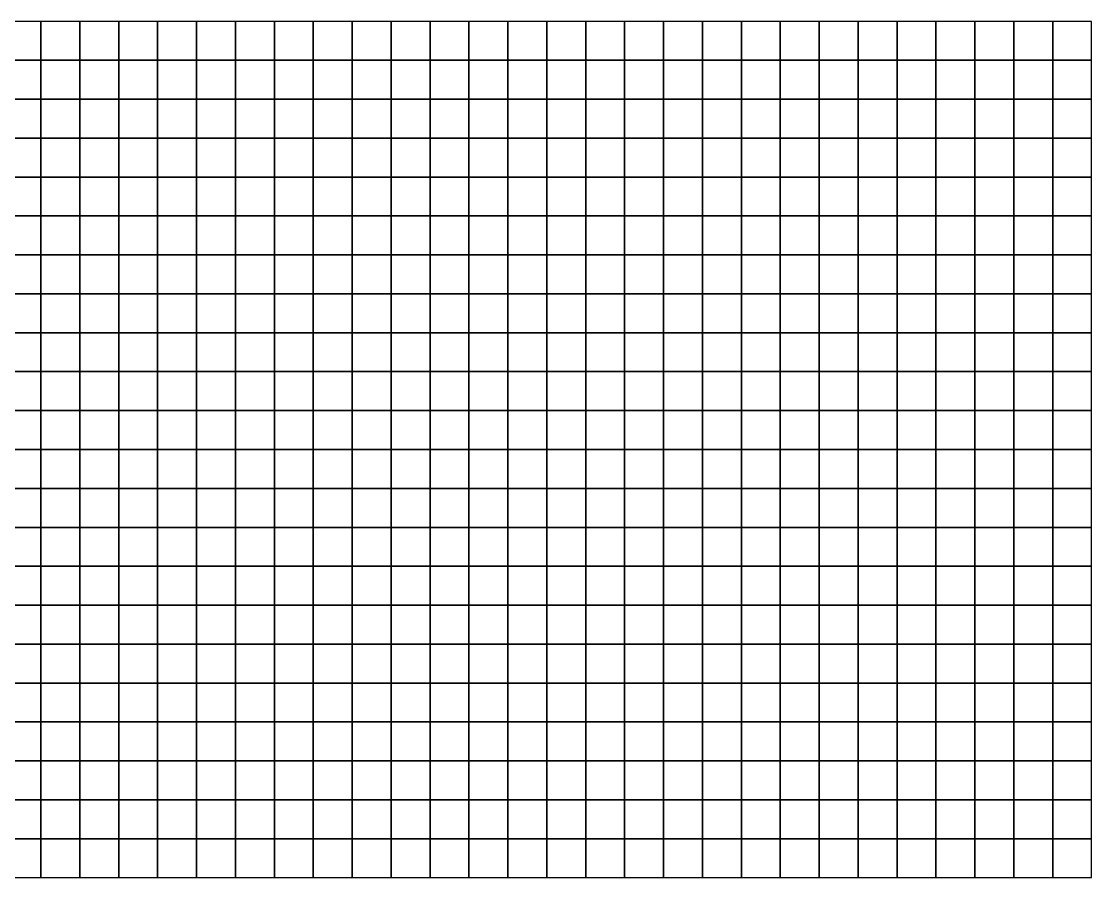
# Model space of a CAD drawing. Header units: metres. Extents: x 0 to 550, y 40 to 260.
# Drawn here: x 275 to 550, y 40 to 260 of the extents above; entities that cross this region are included whole.
import ezdxf

# ---------------------------------------------------------------- set-up
doc = ezdxf.new("R2010")
doc.units = ezdxf.units.M

msp = doc.modelspace()

# ---------------------------------------------------------------- linework, layer by layer
at = {"layer": 'A2'}
for points in [[(270, 250, -178.53), (280, 250, -178.73), (280, 260, -180.4), (270, 260, -180.31)], [(280, 250, -178.73), (290, 250, -178.86), (290, 260, -180.49), (280, 260, -180.4)], [(290, 250, -178.86), (300, 250, -178.92), (300, 260, -180.58), (290, 260, -180.49)], [(300, 250, -178.92), (310, 250, -178.92), (310, 260, -180.67), (300, 260, -180.58)], [(310, 250, -178.92), (320, 250, -178.86), (320, 260, -180.76), (310, 260, -180.67)], [(320, 250, -178.86), (330, 250, -178.72), (330, 260, -180.85), (320, 260, -180.76)], [(330, 250, -178.72), (340, 250, -178.59), (340, 260, -180.94), (330, 260, -180.85)], [(340, 250, -178.59), (350, 250, -178.45), (350, 260, -181.03), (340, 260, -180.94)], [(350, 250, -178.45), (360, 250, -178.32), (360, 260, -181.12), (350, 260, -181.03)], [(360, 250, -178.32), (370, 250, -178.19), (370, 260, -181.21), (360, 260, -181.12)], [(370, 250, -178.19), (380, 250, -178.05), (380, 260, -181.29), (370, 260, -181.21)], [(380, 250, -178.05), (390, 250, -177.92), (390, 260, -181.38), (380, 260, -181.29)], [(390, 250, -177.92), (400, 250, -177.78), (400, 260, -181.47), (390, 260, -181.38)], [(400, 250, -177.78), (410, 250, -177.65), (410, 260, -181.56), (400, 260, -181.47)], [(410, 250, -177.65), (420, 250, -177.52), (420, 260, -181.65), (410, 260, -181.56)], [(420, 250, -177.52), (430, 250, -177.38), (430, 260, -181.74), (420, 260, -181.65)], [(430, 250, -177.38), (440, 250, -177.45), (440, 260, -181.83), (430, 260, -181.74)], [(440, 250, -177.45), (450, 250, -177.56), (450, 260, -181.92), (440, 260, -181.83)], [(450, 250, -177.56), (460, 250, -177.71), (460, 260, -182.01), (450, 260, -181.92)], [(460, 250, -177.71), (470, 250, -177.91), (470, 260, -182.1), (460, 260, -182.01)], [(470, 250, -177.91), (480, 250, -178.15), (480, 260, -182.19), (470, 260, -182.1)], [(480, 250, -178.15), (490, 250, -178.24), (490, 260, -182.28), (480, 260, -182.19)], [(490, 250, -178.24), (500, 250, -178.33), (500, 260, -182.37), (490, 260, -182.28)], [(500, 250, -178.33), (510, 250, -178.42), (510, 260, -182.46), (500, 260, -182.37)], [(510, 250, -178.42), (520, 250, -178.51), (520, 260, -182.55), (510, 260, -182.46)], [(520, 250, -178.51), (530, 250, -178.6), (530, 260, -182.64), (520, 260, -182.55)], [(530, 250, -178.6), (540, 250, -178.67), (540, 260, -182.71), (530, 260, -182.64)], [(540, 250, -178.67), (550, 250, -178.72), (550, 260, -182.76), (540, 260, -182.71)], [(270, 240, -175.23), (280, 240, -175.55), (280, 250, -178.73), (270, 250, -178.53)], [(280, 240, -175.55), (290, 240, -175.75), (290, 250, -178.86), (280, 250, -178.73)], [(290, 240, -175.75), (300, 240, -175.81), (300, 250, -178.92), (290, 250, -178.86)], [(300, 240, -175.81), (310, 240, -175.74), (310, 250, -178.92), (300, 250, -178.92)], [(310, 240, -175.74), (320, 240, -175.54), (320, 250, -178.86), (310, 250, -178.92)], [(320, 240, -175.54), (330, 240, -175.18), (330, 250, -178.72), (320, 250, -178.86)], [(330, 240, -175.18), (340, 240, -174.82), (340, 250, -178.59), (330, 250, -178.72)], [(340, 240, -174.82), (350, 240, -174.47), (350, 250, -178.45), (340, 250, -178.59)], [(350, 240, -174.47), (360, 240, -174.11), (360, 250, -178.32), (350, 250, -178.45)], [(360, 240, -174.11), (370, 240, -173.75), (370, 250, -178.19), (360, 250, -178.32)], [(370, 240, -173.75), (380, 240, -173.39), (380, 250, -178.05), (370, 250, -178.19)], [(380, 240, -173.39), (390, 240, -173.04), (390, 250, -177.92), (380, 250, -178.05)], [(390, 240, -173.04), (400, 240, -172.68), (400, 250, -177.78), (390, 250, -177.92)], [(400, 240, -172.68), (410, 240, -172.32), (410, 250, -177.65), (400, 250, -177.78)], [(410, 240, -172.32), (420, 240, -171.97), (420, 250, -177.52), (410, 250, -177.65)], [(420, 240, -171.97), (430, 240, -171.61), (430, 250, -177.38), (420, 250, -177.52)], [(430, 240, -171.61), (440, 240, -171.66), (440, 250, -177.45), (430, 250, -177.38)], [(440, 240, -171.66), (450, 240, -171.8), (450, 250, -177.56), (440, 250, -177.45)], [(450, 240, -171.8), (460, 240, -172.03), (460, 250, -177.71), (450, 250, -177.56)], [(460, 240, -172.03), (470, 240, -172.35), (470, 250, -177.91), (460, 250, -177.71)], [(470, 240, -172.35), (480, 240, -172.76), (480, 250, -178.15), (470, 250, -177.91)], [(480, 240, -172.76), (490, 240, -172.85), (490, 250, -178.24), (480, 250, -178.15)], [(490, 240, -172.85), (500, 240, -172.94), (500, 250, -178.33), (490, 250, -178.24)], [(500, 240, -172.94), (510, 240, -173.03), (510, 250, -178.42), (500, 250, -178.33)], [(510, 240, -173.03), (520, 240, -173.12), (520, 250, -178.51), (510, 250, -178.42)], [(520, 240, -173.12), (530, 240, -173.21), (530, 250, -178.6), (520, 250, -178.51)], [(530, 240, -173.21), (540, 240, -173.28), (540, 250, -178.67), (530, 250, -178.6)], [(540, 240, -173.28), (550, 240, -173.34), (550, 250, -178.72), (540, 250, -178.67)], [(270, 230, -170.28), (280, 230, -170.8), (280, 240, -175.55), (270, 240, -175.23)], [(280, 230, -170.8), (290, 230, -171.11), (290, 240, -175.75), (280, 240, -175.55)], [(290, 230, -171.11), (300, 230, -171.22), (300, 240, -175.81), (290, 240, -175.75)], [(300, 230, -171.22), (310, 230, -171.13), (310, 240, -175.74), (300, 240, -175.81)], [(310, 230, -171.13), (320, 230, -170.84), (320, 240, -175.54), (310, 240, -175.74)], [(320, 230, -170.84), (330, 230, -170.25), (330, 240, -175.18), (320, 240, -175.54)], [(330, 230, -170.25), (340, 230, -169.67), (340, 240, -174.82), (330, 240, -175.18)], [(340, 230, -169.67), (350, 230, -169.09), (350, 240, -174.47), (340, 240, -174.82)], [(350, 230, -169.09), (360, 230, -168.51), (360, 240, -174.11), (350, 240, -174.47)], [(360, 230, -168.51), (370, 230, -167.93), (370, 240, -173.75), (360, 240, -174.11)], [(370, 230, -167.93), (380, 230, -167.35), (380, 240, -173.39), (370, 240, -173.75)], [(380, 230, -167.35), (390, 230, -166.77), (390, 240, -173.04), (380, 240, -173.39)], [(390, 230, -166.77), (400, 230, -166.19), (400, 240, -172.68), (390, 240, -173.04)], [(400, 230, -166.19), (410, 230, -165.61), (410, 240, -172.32), (400, 240, -172.68)], [(410, 230, -165.61), (420, 230, -165.03), (420, 240, -171.97), (410, 240, -172.32)], [(420, 230, -165.03), (430, 230, -164.45), (430, 240, -171.61), (420, 240, -171.97)], [(430, 230, -164.45), (440, 230, -164.5), (440, 240, -171.66), (430, 240, -171.61)], [(440, 230, -164.5), (450, 230, -164.68), (450, 240, -171.8), (440, 240, -171.66)], [(450, 230, -164.68), (460, 230, -165), (460, 240, -172.03), (450, 240, -171.8)], [(460, 230, -165), (470, 230, -165.45), (470, 240, -172.35), (460, 240, -172.03)], [(470, 230, -165.45), (480, 230, -166.03), (480, 240, -172.76), (470, 240, -172.35)], [(480, 230, -166.03), (490, 230, -166.12), (490, 240, -172.85), (480, 240, -172.76)], [(490, 230, -166.12), (500, 230, -166.21), (500, 240, -172.94), (490, 240, -172.85)], [(500, 230, -166.21), (510, 230, -166.3), (510, 240, -173.03), (500, 240, -172.94)], [(510, 230, -166.3), (520, 230, -166.39), (520, 240, -173.12), (510, 240, -173.03)], [(520, 230, -166.39), (530, 230, -166.48), (530, 240, -173.21), (520, 240, -173.12)], [(530, 230, -166.48), (540, 230, -166.55), (540, 240, -173.28), (530, 240, -173.21)], [(540, 230, -166.55), (550, 230, -166.61), (550, 240, -173.34), (540, 240, -173.28)], [(270, 220, -165.07), (280, 220, -165.81), (280, 230, -170.8), (270, 230, -170.28)], [(280, 220, -165.81), (290, 220, -166.29), (290, 230, -171.11), (280, 230, -170.8)], [(290, 220, -166.29), (300, 220, -166.5), (300, 230, -171.22), (290, 230, -171.11)], [(300, 220, -166.5), (310, 220, -166.45), (310, 230, -171.13), (300, 230, -171.22)], [(310, 220, -166.45), (320, 220, -166.1), (320, 230, -170.84), (310, 230, -171.13)], [(320, 220, -166.1), (330, 220, -165.31), (330, 230, -170.25), (320, 230, -170.84)], [(330, 220, -165.31), (340, 220, -164.53), (340, 230, -169.67), (330, 230, -170.25)], [(340, 220, -164.53), (350, 220, -163.74), (350, 230, -169.09), (340, 230, -169.67)], [(350, 220, -163.74), (360, 220, -162.96), (360, 230, -168.51), (350, 230, -169.09)], [(360, 220, -162.96), (370, 220, -162.18), (370, 230, -167.93), (360, 230, -168.51)], [(370, 220, -162.18), (380, 220, -161.39), (380, 230, -167.35), (370, 230, -167.93)], [(380, 220, -161.39), (390, 220, -160.61), (390, 230, -166.77), (380, 230, -167.35)], [(390, 220, -160.61), (400, 220, -159.82), (400, 230, -166.19), (390, 230, -166.77)], [(400, 220, -159.82), (410, 220, -159.04), (410, 230, -165.61), (400, 230, -166.19)], [(410, 220, -159.04), (420, 220, -158.25), (420, 230, -165.03), (410, 230, -165.61)], [(420, 220, -158.25), (430, 220, -157.47), (430, 230, -164.45), (420, 230, -165.03)], [(430, 220, -157.47), (440, 220, -157.49), (440, 230, -164.5), (430, 230, -164.45)], [(440, 220, -157.49), (450, 220, -157.68), (450, 230, -164.68), (440, 230, -164.5)], [(450, 220, -157.68), (460, 220, -158.04), (460, 230, -165), (450, 230, -164.68)], [(460, 220, -158.04), (470, 220, -158.58), (470, 230, -165.45), (460, 230, -165)], [(470, 220, -158.58), (480, 220, -159.3), (480, 230, -166.03), (470, 230, -165.45)], [(480, 220, -159.3), (490, 220, -159.39), (490, 230, -166.12), (480, 230, -166.03)], [(490, 220, -159.39), (500, 220, -159.48), (500, 230, -166.21), (490, 230, -166.12)], [(500, 220, -159.48), (510, 220, -159.57), (510, 230, -166.3), (500, 230, -166.21)], [(510, 220, -159.57), (520, 220, -159.66), (520, 230, -166.39), (510, 230, -166.3)], [(520, 220, -159.66), (530, 220, -159.75), (530, 230, -166.48), (520, 230, -166.39)], [(530, 220, -159.75), (540, 220, -159.82), (540, 230, -166.55), (530, 230, -166.48)], [(540, 220, -159.82), (550, 220, -159.87), (550, 230, -166.61), (540, 230, -166.55)], [(270, 210, -159.56), (280, 210, -160.59), (280, 220, -165.81), (270, 220, -165.07)], [(280, 210, -160.59), (290, 210, -161.29), (290, 220, -166.29), (280, 220, -165.81)], [(290, 210, -161.29), (300, 210, -161.67), (300, 220, -166.5), (290, 220, -166.29)], [(300, 210, -161.67), (310, 210, -161.72), (310, 220, -166.45), (300, 220, -166.5)], [(310, 210, -161.72), (320, 210, -161.34), (320, 220, -166.1), (310, 220, -166.45)], [(320, 210, -161.34), (330, 210, -160.35), (330, 220, -165.31), (320, 220, -166.1)], [(330, 210, -160.35), (340, 210, -159.34), (340, 220, -164.53), (330, 220, -165.31)], [(340, 210, -159.34), (350, 210, -158.32), (350, 220, -163.74), (340, 220, -164.53)], [(350, 210, -158.32), (360, 210, -157.29), (360, 220, -162.96), (350, 220, -163.74)], [(360, 210, -157.29), (370, 210, -156.24), (370, 220, -162.18), (360, 220, -162.96)], [(370, 210, -156.24), (380, 210, -155.18), (380, 220, -161.39), (370, 220, -162.18)], [(380, 210, -155.18), (390, 210, -154.11), (390, 220, -160.61), (380, 220, -161.39)], [(390, 210, -154.11), (400, 210, -153.05), (400, 220, -159.82), (390, 220, -160.61)], [(400, 210, -153.05), (410, 210, -151.99), (410, 220, -159.04), (400, 220, -159.82)], [(410, 210, -151.99), (420, 210, -150.93), (420, 220, -158.25), (410, 220, -159.04)], [(420, 210, -150.93), (430, 210, -149.87), (430, 220, -157.47), (420, 220, -158.25)], [(430, 210, -149.87), (440, 210, -149.95), (440, 220, -157.49), (430, 220, -157.47)], [(440, 210, -149.95), (450, 210, -150.26), (450, 220, -157.68), (440, 220, -157.49)], [(450, 210, -150.26), (460, 210, -150.8), (460, 220, -158.04), (450, 220, -157.68)], [(460, 210, -150.8), (470, 210, -151.57), (470, 220, -158.58), (460, 220, -158.04)], [(470, 210, -151.57), (480, 210, -152.57), (480, 220, -159.3), (470, 220, -158.58)], [(480, 210, -152.57), (490, 210, -152.66), (490, 220, -159.39), (480, 220, -159.3)], [(490, 210, -152.66), (500, 210, -152.75), (500, 220, -159.48), (490, 220, -159.39)], [(500, 210, -152.75), (510, 210, -152.84), (510, 220, -159.57), (500, 220, -159.48)], [(510, 210, -152.84), (520, 210, -152.93), (520, 220, -159.66), (510, 220, -159.57)], [(520, 210, -152.93), (530, 210, -153.02), (530, 220, -159.75), (520, 220, -159.66)], [(530, 210, -153.02), (540, 210, -153.09), (540, 220, -159.82), (530, 220, -159.75)], [(540, 210, -153.09), (550, 210, -153.14), (550, 220, -159.87), (540, 220, -159.82)], [(270, 200, -151.49), (280, 200, -152.19), (280, 210, -160.59), (270, 210, -159.56)], [(280, 200, -152.19), (290, 200, -153.09), (290, 210, -161.29), (280, 210, -160.59)], [(290, 200, -153.09), (300, 200, -153.69), (300, 210, -161.67), (290, 210, -161.29)], [(300, 200, -153.69), (310, 200, -153.93), (310, 210, -161.72), (300, 210, -161.67)], [(310, 200, -153.93), (320, 200, -153.64), (320, 210, -161.34), (310, 210, -161.72)], [(320, 200, -153.64), (330, 200, -153.19), (330, 210, -160.35), (320, 210, -161.34)], [(330, 200, -153.19), (340, 200, -152.22), (340, 210, -159.34), (330, 210, -160.35)], [(340, 200, -152.22), (350, 200, -151.24), (350, 210, -158.32), (340, 210, -159.34)], [(350, 200, -151.24), (360, 200, -150.24), (360, 210, -157.29), (350, 210, -158.32)], [(360, 200, -150.24), (370, 200, -149.23), (370, 210, -156.24), (360, 210, -157.29)], [(370, 200, -149.23), (380, 200, -148.21), (380, 210, -155.18), (370, 210, -156.24)], [(380, 200, -148.21), (390, 200, -147.19), (390, 210, -154.11), (380, 210, -155.18)], [(390, 200, -147.19), (400, 200, -146.16), (400, 210, -153.05), (390, 210, -154.11)], [(400, 200, -146.16), (410, 200, -145.14), (410, 210, -151.99), (400, 210, -153.05)], [(410, 200, -145.14), (420, 200, -144.2), (420, 210, -150.93), (410, 210, -151.99)], [(420, 200, -144.2), (430, 200, -143.05), (430, 210, -149.87), (420, 210, -150.93)], [(430, 200, -143.05), (440, 200, -143.15), (440, 210, -149.95), (430, 210, -149.87)], [(440, 200, -143.15), (450, 200, -143.48), (450, 210, -150.26), (440, 210, -149.95)], [(450, 200, -143.48), (460, 200, -144.03), (460, 210, -150.8), (450, 210, -150.26)], [(460, 200, -144.03), (470, 200, -144.72), (470, 210, -151.57), (460, 210, -150.8)], [(470, 200, -144.72), (480, 200, -145.84), (480, 210, -152.57), (470, 210, -151.57)], [(480, 200, -145.84), (490, 200, -145.93), (490, 210, -152.66), (480, 210, -152.57)], [(490, 200, -145.93), (500, 200, -146.01), (500, 210, -152.75), (490, 210, -152.66)], [(500, 200, -146.01), (510, 200, -146.1), (510, 210, -152.84), (500, 210, -152.75)], [(510, 200, -146.1), (520, 200, -146.19), (520, 210, -152.93), (510, 210, -152.84)], [(520, 200, -146.19), (530, 200, -146.28), (530, 210, -153.02), (520, 210, -152.93)], [(530, 200, -146.28), (540, 200, -146.35), (540, 210, -153.09), (530, 210, -153.02)], [(540, 200, -146.35), (550, 200, -146.41), (550, 210, -153.14), (540, 210, -153.09)], [(270, 190, -142.78), (280, 190, -142.99), (280, 200, -152.19), (270, 200, -151.49)], [(280, 190, -142.99), (290, 190, -144.05), (290, 200, -153.09), (280, 200, -152.19)], [(290, 190, -144.05), (300, 190, -144.81), (300, 200, -153.69), (290, 200, -153.09)], [(300, 190, -144.81), (310, 190, -145.1), (310, 200, -153.93), (300, 200, -153.69)], [(310, 190, -145.1), (320, 190, -145.25), (320, 200, -153.64), (310, 200, -153.93)], [(320, 190, -145.25), (330, 190, -145.43), (330, 200, -153.19), (320, 200, -153.64)], [(330, 190, -145.43), (340, 190, -144.5), (340, 200, -152.22), (330, 200, -153.19)], [(340, 190, -144.5), (350, 190, -143.56), (350, 200, -151.24), (340, 200, -152.22)], [(350, 190, -143.56), (360, 190, -142.6), (360, 200, -150.24), (350, 200, -151.24)], [(360, 190, -142.6), (370, 190, -141.63), (370, 200, -149.23), (360, 200, -150.24)], [(370, 190, -141.63), (380, 190, -140.65), (380, 200, -148.21), (370, 200, -149.23)], [(380, 190, -140.65), (390, 190, -139.52), (390, 200, -147.19), (380, 200, -148.21)], [(390, 190, -139.52), (400, 190, -138.41), (400, 200, -146.16), (390, 200, -147.19)], [(400, 190, -138.41), (410, 190, -137.31), (410, 200, -145.14), (400, 200, -146.16)], [(410, 190, -137.31), (420, 190, -136.3), (420, 200, -144.2), (410, 200, -145.14)], [(420, 190, -136.3), (430, 190, -135.15), (430, 200, -143.05), (420, 200, -144.2)], [(430, 190, -135.15), (440, 190, -135.54), (440, 200, -143.15), (430, 200, -143.05)], [(440, 190, -135.54), (450, 190, -136.13), (450, 200, -143.48), (440, 200, -143.15)], [(450, 190, -136.13), (460, 190, -136.92), (460, 200, -144.03), (450, 200, -143.48)], [(460, 190, -136.92), (470, 190, -137.84), (470, 200, -144.72), (460, 200, -144.03)], [(470, 190, -137.84), (480, 190, -139.1), (480, 200, -145.84), (470, 200, -144.72)], [(480, 190, -139.1), (490, 190, -139.19), (490, 200, -145.93), (480, 200, -145.84)], [(490, 190, -139.19), (500, 190, -139.28), (500, 200, -146.01), (490, 200, -145.93)], [(500, 190, -139.28), (510, 190, -139.37), (510, 200, -146.1), (500, 200, -146.01)], [(510, 190, -139.37), (520, 190, -139.46), (520, 200, -146.19), (510, 200, -146.1)], [(520, 190, -139.46), (530, 190, -139.55), (530, 200, -146.28), (520, 200, -146.19)], [(530, 190, -139.55), (540, 190, -139.62), (540, 200, -146.35), (530, 200, -146.28)], [(540, 190, -139.62), (550, 190, -139.68), (550, 200, -146.41), (540, 200, -146.35)], [(270, 180, -133.8), (280, 180, -134.19), (280, 190, -142.99), (270, 190, -142.78)], [(280, 180, -134.19), (290, 180, -135.33), (290, 190, -144.05), (280, 190, -142.99)], [(290, 180, -135.33), (300, 180, -136.08), (300, 190, -144.81), (290, 190, -144.05)], [(300, 180, -136.08), (310, 180, -136.54), (310, 190, -145.1), (300, 190, -144.81)], [(310, 180, -136.54), (320, 180, -136.94), (320, 190, -145.25), (310, 190, -145.1)], [(320, 180, -136.94), (330, 180, -137.04), (330, 190, -145.43), (320, 190, -145.25)], [(330, 180, -137.04), (340, 180, -136.09), (340, 190, -144.5), (330, 190, -145.43)], [(340, 180, -136.09), (350, 180, -135.13), (350, 190, -143.56), (340, 190, -144.5)], [(350, 180, -135.13), (360, 180, -134.17), (360, 190, -142.6), (350, 190, -143.56)], [(360, 180, -134.17), (370, 180, -133.22), (370, 190, -141.63), (360, 190, -142.6)], [(370, 180, -133.22), (380, 180, -132.27), (380, 190, -140.65), (370, 190, -141.63)], [(380, 180, -132.27), (390, 180, -131.28), (390, 190, -139.52), (380, 190, -140.65)], [(390, 180, -131.28), (400, 180, -130.31), (400, 190, -138.41), (390, 190, -139.52)], [(400, 180, -130.31), (410, 180, -129.35), (410, 190, -137.31), (400, 190, -138.41)], [(410, 180, -129.35), (420, 180, -128.52), (420, 190, -136.3), (410, 190, -137.31)], [(420, 180, -128.52), (430, 180, -127.77), (430, 190, -135.15), (420, 190, -136.3)], [(430, 180, -127.77), (440, 180, -128.4), (440, 190, -135.54), (430, 190, -135.15)], [(440, 180, -128.4), (450, 180, -129.21), (450, 190, -136.13), (440, 190, -135.54)], [(450, 180, -129.21), (460, 180, -130.19), (460, 190, -136.92), (450, 190, -136.13)], [(460, 180, -130.19), (470, 180, -131.23), (470, 190, -137.84), (460, 190, -136.92)], [(470, 180, -131.23), (480, 180, -132.37), (480, 190, -139.1), (470, 190, -137.84)], [(480, 180, -132.37), (490, 180, -132.46), (490, 190, -139.19), (480, 190, -139.1)], [(490, 180, -132.46), (500, 180, -132.55), (500, 190, -139.28), (490, 190, -139.19)], [(500, 180, -132.55), (510, 180, -132.64), (510, 190, -139.37), (500, 190, -139.28)], [(510, 180, -132.64), (520, 180, -132.73), (520, 190, -139.46), (510, 190, -139.37)], [(520, 180, -132.73), (530, 180, -132.82), (530, 190, -139.55), (520, 190, -139.46)], [(530, 180, -132.82), (540, 180, -132.89), (540, 190, -139.62), (530, 190, -139.55)], [(540, 180, -132.89), (550, 180, -132.94), (550, 190, -139.68), (540, 190, -139.62)], [(270, 170, -125.15), (280, 170, -125.81), (280, 180, -134.19), (270, 180, -133.8)], [(280, 170, -125.81), (290, 170, -126.88), (290, 180, -135.33), (280, 180, -134.19)], [(290, 170, -126.88), (300, 170, -127.49), (300, 180, -136.08), (290, 180, -135.33)], [(300, 170, -127.49), (310, 170, -127.87), (310, 180, -136.54), (300, 180, -136.08)], [(310, 170, -127.87), (320, 170, -128.27), (320, 180, -136.94), (310, 180, -136.54)], [(320, 170, -128.27), (330, 170, -128.23), (330, 180, -137.04), (320, 180, -136.94)], [(330, 170, -128.23), (340, 170, -127.39), (340, 180, -136.09), (330, 180, -137.04)], [(340, 170, -127.39), (350, 170, -126.56), (350, 180, -135.13), (340, 180, -136.09)], [(350, 170, -126.56), (360, 170, -125.72), (360, 180, -134.17), (350, 180, -135.13)], [(360, 170, -125.72), (370, 170, -124.89), (370, 180, -133.22), (360, 180, -134.17)], [(370, 170, -124.89), (380, 170, -124.07), (380, 180, -132.27), (370, 180, -133.22)], [(380, 170, -124.07), (390, 170, -123.2), (390, 180, -131.28), (380, 180, -132.27)], [(390, 170, -123.2), (400, 170, -122.35), (400, 180, -130.31), (390, 180, -131.28)], [(400, 170, -122.35), (410, 170, -121.55), (410, 180, -129.35), (400, 180, -130.31)], [(410, 170, -121.55), (420, 170, -120.95), (420, 180, -128.52), (410, 180, -129.35)], [(420, 170, -120.95), (430, 170, -120.4), (430, 180, -127.77), (420, 180, -128.52)], [(430, 170, -120.4), (440, 170, -121.25), (440, 180, -128.4), (430, 180, -127.77)], [(440, 170, -121.25), (450, 170, -122.26), (450, 180, -129.21), (440, 180, -128.4)], [(450, 170, -122.26), (460, 170, -123.37), (460, 180, -130.19), (450, 180, -129.21)], [(460, 170, -123.37), (470, 170, -124.45), (470, 180, -131.23), (460, 180, -130.19)], [(470, 170, -124.45), (480, 170, -125.64), (480, 180, -132.37), (470, 180, -131.23)], [(480, 170, -125.64), (490, 170, -125.73), (490, 180, -132.46), (480, 180, -132.37)], [(490, 170, -125.73), (500, 170, -125.82), (500, 180, -132.55), (490, 180, -132.46)], [(500, 170, -125.82), (510, 170, -125.91), (510, 180, -132.64), (500, 180, -132.55)], [(510, 170, -125.91), (520, 170, -126), (520, 180, -132.73), (510, 180, -132.64)], [(520, 170, -126), (530, 170, -126.09), (530, 180, -132.82), (520, 180, -132.73)], [(530, 170, -126.09), (540, 170, -126.16), (540, 180, -132.89), (530, 180, -132.82)], [(540, 170, -126.16), (550, 170, -126.21), (550, 180, -132.94), (540, 180, -132.89)], [(270, 160, -116.72), (280, 160, -116.95), (280, 170, -125.81), (270, 170, -125.15)], [(280, 160, -116.95), (290, 160, -117.86), (290, 170, -126.88), (280, 170, -125.81)], [(290, 160, -117.86), (300, 160, -118.3), (300, 170, -127.49), (290, 170, -126.88)], [(300, 160, -118.3), (310, 160, -118.6), (310, 170, -127.87), (300, 170, -127.49)], [(310, 160, -118.6), (320, 160, -119.18), (320, 170, -128.27), (310, 170, -127.87)], [(320, 160, -119.18), (330, 160, -119.61), (330, 170, -128.23), (320, 170, -128.27)], [(330, 160, -119.61), (340, 160, -119), (340, 170, -127.39), (330, 170, -128.23)], [(340, 160, -119), (350, 160, -118.32), (350, 170, -126.56), (340, 170, -127.39)], [(350, 160, -118.32), (360, 160, -117.65), (360, 170, -125.72), (350, 170, -126.56)], [(360, 160, -117.65), (370, 160, -117.01), (370, 170, -124.89), (360, 170, -125.72)], [(370, 160, -117.01), (380, 160, -116.38), (380, 170, -124.07), (370, 170, -124.89)], [(380, 160, -116.38), (390, 160, -115.71), (390, 170, -123.2), (380, 170, -124.07)], [(390, 160, -115.71), (400, 160, -115.09), (400, 170, -122.35), (390, 170, -123.2)], [(400, 160, -115.09), (410, 160, -114.56), (410, 170, -121.55), (400, 170, -122.35)], [(410, 160, -114.56), (420, 160, -114.2), (420, 170, -120.95), (410, 170, -121.55)], [(420, 160, -114.2), (430, 160, -113.86), (430, 170, -120.4), (420, 170, -120.95)], [(430, 160, -113.86), (440, 160, -114.79), (440, 170, -121.25), (430, 170, -120.4)], [(440, 160, -114.79), (450, 160, -115.79), (450, 170, -122.26), (440, 170, -121.25)], [(450, 160, -115.79), (460, 160, -116.83), (460, 170, -123.37), (450, 170, -122.26)], [(460, 160, -116.83), (470, 160, -117.81), (470, 170, -124.45), (460, 170, -123.37)], [(470, 160, -117.81), (480, 160, -118.91), (480, 170, -125.64), (470, 170, -124.45)], [(480, 160, -118.91), (490, 160, -119), (490, 170, -125.73), (480, 170, -125.64)], [(490, 160, -119), (500, 160, -119.09), (500, 170, -125.82), (490, 170, -125.73)], [(500, 160, -119.09), (510, 160, -119.18), (510, 170, -125.91), (500, 170, -125.82)], [(510, 160, -119.18), (520, 160, -119.27), (520, 170, -126), (510, 170, -125.91)], [(520, 160, -119.27), (530, 160, -119.35), (530, 170, -126.09), (520, 170, -126)], [(530, 160, -119.35), (540, 160, -119.43), (540, 170, -126.16), (530, 170, -126.09)], [(540, 160, -119.43), (550, 160, -119.48), (550, 170, -126.21), (540, 170, -126.16)], [(270, 150, -108.83), (280, 150, -109.02), (280, 160, -116.95), (270, 160, -116.72)], [(280, 150, -109.02), (290, 150, -109.67), (290, 160, -117.86), (280, 160, -116.95)], [(290, 150, -109.67), (300, 150, -109.92), (300, 160, -118.3), (290, 160, -117.86)], [(300, 150, -109.92), (310, 150, -110.15), (310, 160, -118.6), (300, 160, -118.3)], [(310, 150, -110.15), (320, 150, -110.93), (320, 160, -119.18), (310, 160, -118.6)], [(320, 150, -110.93), (330, 150, -111.38), (330, 160, -119.61), (320, 160, -119.18)], [(330, 150, -111.38), (340, 150, -111.06), (340, 160, -119), (330, 160, -119.61)], [(340, 150, -111.06), (350, 150, -110.52), (350, 160, -118.32), (340, 160, -119)], [(350, 150, -110.52), (360, 150, -109.98), (360, 160, -117.65), (350, 160, -118.32)], [(360, 150, -109.98), (370, 150, -109.44), (370, 160, -117.01), (360, 160, -117.65)], [(370, 150, -109.44), (380, 150, -108.91), (380, 160, -116.38), (370, 160, -117.01)], [(380, 150, -108.91), (390, 150, -108.38), (390, 160, -115.71), (380, 160, -116.38)], [(390, 150, -108.38), (400, 150, -107.9), (400, 160, -115.09), (390, 160, -115.71)], [(400, 150, -107.9), (410, 150, -107.49), (410, 160, -114.56), (400, 160, -115.09)], [(410, 150, -107.49), (420, 150, -107.14), (420, 160, -114.2), (410, 160, -114.56)], [(420, 150, -107.14), (430, 150, -107.02), (430, 160, -113.86), (420, 160, -114.2)], [(430, 150, -107.02), (440, 150, -108), (440, 160, -114.79), (430, 160, -113.86)], [(440, 150, -108), (450, 150, -109.02), (450, 160, -115.79), (440, 160, -114.79)], [(450, 150, -109.02), (460, 150, -110.09), (460, 160, -116.83), (450, 160, -115.79)], [(460, 150, -110.09), (470, 150, -111.2), (470, 160, -117.81), (460, 160, -116.83)], [(470, 150, -111.2), (480, 150, -112.17), (480, 160, -118.91), (470, 160, -117.81)], [(480, 150, -112.17), (490, 150, -112.26), (490, 160, -119), (480, 160, -118.91)], [(490, 150, -112.26), (500, 150, -112.35), (500, 160, -119.09), (490, 160, -119)], [(500, 150, -112.35), (510, 150, -112.44), (510, 160, -119.18), (500, 160, -119.09)], [(510, 150, -112.44), (520, 150, -112.53), (520, 160, -119.27), (510, 160, -119.18)], [(520, 150, -112.53), (530, 150, -112.62), (530, 160, -119.35), (520, 160, -119.27)], [(530, 150, -112.62), (540, 150, -112.69), (540, 160, -119.43), (530, 160, -119.35)], [(540, 150, -112.69), (550, 150, -112.75), (550, 160, -119.48), (540, 160, -119.43)], [(270, 140, -101.99), (280, 140, -102.32), (280, 150, -109.02), (270, 150, -108.83)], [(280, 140, -102.32), (290, 140, -102.6), (290, 150, -109.67), (280, 150, -109.02)], [(290, 140, -102.6), (300, 140, -102.7), (300, 150, -109.92), (290, 150, -109.67)], [(300, 140, -102.7), (310, 140, -102.98), (310, 150, -110.15), (300, 150, -109.92)], [(310, 140, -102.98), (320, 140, -103.58), (320, 150, -110.93), (310, 150, -110.15)], [(320, 140, -103.58), (330, 140, -103.88), (330, 150, -111.38), (320, 150, -110.93)], [(330, 140, -103.88), (340, 140, -103.96), (340, 150, -111.06), (330, 150, -111.38)], [(340, 140, -103.96), (350, 140, -103.59), (350, 150, -110.52), (340, 150, -111.06)], [(350, 140, -103.59), (360, 140, -103.19), (360, 150, -109.98), (350, 150, -110.52)], [(360, 140, -103.19), (370, 140, -102.79), (370, 150, -109.44), (360, 150, -109.98)], [(370, 140, -102.79), (380, 140, -102.42), (380, 150, -108.91), (370, 150, -109.44)], [(380, 140, -102.42), (390, 140, -102.14), (390, 150, -108.38), (380, 150, -108.91)], [(390, 140, -102.14), (400, 140, -101.89), (400, 150, -107.9), (390, 150, -108.38)], [(400, 140, -101.89), (410, 140, -101.73), (410, 150, -107.49), (400, 150, -107.9)], [(410, 140, -101.73), (420, 140, -101.7), (420, 150, -107.14), (410, 150, -107.49)], [(420, 140, -101.7), (430, 140, -101.82), (430, 150, -107.02), (420, 150, -107.14)], [(430, 140, -101.82), (440, 140, -102.54), (440, 150, -108), (430, 150, -107.02)], [(440, 140, -102.54), (450, 140, -103.33), (450, 150, -109.02), (440, 150, -108)], [(450, 140, -103.33), (460, 140, -104.1), (460, 150, -110.09), (450, 150, -109.02)], [(460, 140, -104.1), (470, 140, -104.83), (470, 150, -111.2), (460, 150, -110.09)], [(470, 140, -104.83), (480, 140, -105.44), (480, 150, -112.17), (470, 150, -111.2)], [(480, 140, -105.44), (490, 140, -105.53), (490, 150, -112.26), (480, 150, -112.17)], [(490, 140, -105.53), (500, 140, -105.62), (500, 150, -112.35), (490, 150, -112.26)], [(500, 140, -105.62), (510, 140, -105.71), (510, 150, -112.44), (500, 150, -112.35)], [(510, 140, -105.71), (520, 140, -105.8), (520, 150, -112.53), (510, 150, -112.44)], [(520, 140, -105.8), (530, 140, -105.89), (530, 150, -112.62), (520, 150, -112.53)], [(530, 140, -105.89), (540, 140, -105.96), (540, 150, -112.69), (530, 150, -112.62)], [(540, 140, -105.96), (550, 140, -106.02), (550, 150, -112.75), (540, 150, -112.69)], [(270, 130, -95.91), (280, 130, -95.68), (280, 140, -102.32), (270, 140, -101.99)], [(280, 130, -95.68), (290, 130, -95.65), (290, 140, -102.6), (280, 140, -102.32)], [(290, 130, -95.65), (300, 130, -95.64), (300, 140, -102.7), (290, 140, -102.6)], [(300, 130, -95.64), (310, 130, -95.8), (310, 140, -102.98), (300, 140, -102.7)], [(310, 130, -95.8), (320, 130, -96.34), (320, 140, -103.58), (310, 140, -102.98)], [(320, 130, -96.34), (330, 130, -97.18), (330, 140, -103.88), (320, 140, -103.58)], [(330, 130, -97.18), (340, 130, -97.64), (340, 140, -103.96), (330, 140, -103.88)], [(340, 130, -97.64), (350, 130, -97.62), (350, 140, -103.59), (340, 140, -103.96)], [(350, 130, -97.62), (360, 130, -97.43), (360, 140, -103.19), (350, 140, -103.59)], [(360, 130, -97.43), (370, 130, -97.3), (370, 140, -102.79), (360, 140, -103.19)], [(370, 130, -97.3), (380, 130, -97.06), (380, 140, -102.42), (370, 140, -102.79)], [(380, 130, -97.06), (390, 130, -96.87), (390, 140, -102.14), (380, 140, -102.42)], [(390, 130, -96.87), (400, 130, -96.69), (400, 140, -101.89), (390, 140, -102.14)], [(400, 130, -96.69), (410, 130, -96.61), (410, 140, -101.73), (400, 140, -101.89)], [(410, 130, -96.61), (420, 130, -96.52), (420, 140, -101.7), (410, 140, -101.73)], [(420, 130, -96.52), (430, 130, -96.47), (430, 140, -101.82), (420, 140, -101.7)], [(430, 130, -96.47), (440, 130, -96.87), (440, 140, -102.54), (430, 140, -101.82)], [(440, 130, -96.87), (450, 130, -97.32), (450, 140, -103.33), (440, 140, -102.54)], [(450, 130, -97.32), (460, 130, -97.75), (460, 140, -104.1), (450, 140, -103.33)], [(460, 130, -97.75), (470, 130, -98.18), (470, 140, -104.83), (460, 140, -104.1)], [(470, 130, -98.18), (480, 130, -98.71), (480, 140, -105.44), (470, 140, -104.83)], [(480, 130, -98.71), (490, 130, -98.8), (490, 140, -105.53), (480, 140, -105.44)], [(490, 130, -98.8), (500, 130, -98.89), (500, 140, -105.62), (490, 140, -105.53)], [(500, 130, -98.89), (510, 130, -98.98), (510, 140, -105.71), (500, 140, -105.62)], [(510, 130, -98.98), (520, 130, -99.07), (520, 140, -105.8), (510, 140, -105.71)], [(520, 130, -99.07), (530, 130, -99.16), (530, 140, -105.89), (520, 140, -105.8)], [(530, 130, -99.16), (540, 130, -99.23), (540, 140, -105.96), (530, 140, -105.89)], [(540, 130, -99.23), (550, 130, -99.28), (550, 140, -106.02), (540, 140, -105.96)], [(270, 120, -90.1), (280, 120, -89.17), (280, 130, -95.68), (270, 130, -95.91)], [(280, 120, -89.17), (290, 120, -89.07), (290, 130, -95.65), (280, 130, -95.68)], [(290, 120, -89.07), (300, 120, -89.1), (300, 130, -95.64), (290, 130, -95.65)], [(300, 120, -89.1), (310, 120, -89.28), (310, 130, -95.8), (300, 130, -95.64)], [(310, 120, -89.28), (320, 120, -89.87), (320, 130, -96.34), (310, 130, -95.8)], [(320, 120, -89.87), (330, 120, -91.29), (330, 130, -97.18), (320, 130, -96.34)], [(330, 120, -91.29), (340, 120, -91.82), (340, 130, -97.64), (330, 130, -97.18)], [(340, 120, -91.82), (350, 120, -91.87), (350, 130, -97.62), (340, 130, -97.64)], [(350, 120, -91.87), (360, 120, -91.78), (360, 130, -97.43), (350, 130, -97.62)], [(360, 120, -91.78), (370, 120, -91.72), (370, 130, -97.3), (360, 130, -97.43)], [(370, 120, -91.72), (380, 120, -91.56), (380, 130, -97.06), (370, 130, -97.3)], [(380, 120, -91.56), (390, 120, -91.42), (390, 130, -96.87), (380, 130, -97.06)], [(390, 120, -91.42), (400, 120, -91.29), (400, 130, -96.69), (390, 130, -96.87)], [(400, 120, -91.29), (410, 120, -91.18), (410, 130, -96.61), (400, 130, -96.69)], [(410, 120, -91.18), (420, 120, -90.99), (420, 130, -96.52), (410, 130, -96.61)], [(420, 120, -90.99), (430, 120, -90.88), (430, 130, -96.47), (420, 130, -96.52)], [(430, 120, -90.88), (440, 120, -91), (440, 130, -96.87), (430, 130, -96.47)], [(440, 120, -91), (450, 120, -91.18), (450, 130, -97.32), (440, 130, -96.87)], [(450, 120, -91.18), (460, 120, -91.38), (460, 130, -97.75), (450, 130, -97.32)], [(460, 120, -91.38), (470, 120, -91.65), (470, 130, -98.18), (460, 130, -97.75)], [(470, 120, -91.65), (480, 120, -91.98), (480, 130, -98.71), (470, 130, -98.18)], [(480, 120, -91.98), (490, 120, -92.07), (490, 130, -98.8), (480, 130, -98.71)], [(490, 120, -92.07), (500, 120, -92.16), (500, 130, -98.89), (490, 130, -98.8)], [(500, 120, -92.16), (510, 120, -92.25), (510, 130, -98.98), (500, 130, -98.89)], [(510, 120, -92.25), (520, 120, -92.34), (520, 130, -99.07), (510, 130, -98.98)], [(520, 120, -92.34), (530, 120, -92.43), (530, 130, -99.16), (520, 130, -99.07)], [(530, 120, -92.43), (540, 120, -92.5), (540, 130, -99.23), (530, 130, -99.16)], [(540, 120, -92.5), (550, 120, -92.55), (550, 130, -99.28), (540, 130, -99.23)], [(270, 110, -84.18), (280, 110, -83.16), (280, 120, -89.17), (270, 120, -90.1)], [(280, 110, -83.16), (290, 110, -82.84), (290, 120, -89.07), (280, 120, -89.17)], [(290, 110, -82.84), (300, 110, -82.84), (300, 120, -89.1), (290, 120, -89.07)], [(300, 110, -82.84), (310, 110, -83.03), (310, 120, -89.28), (300, 120, -89.1)], [(310, 110, -83.03), (320, 110, -83.62), (320, 120, -89.87), (310, 120, -89.28)], [(320, 110, -83.62), (330, 110, -85.04), (330, 120, -91.29), (320, 120, -89.87)], [(330, 110, -85.04), (340, 110, -85.71), (340, 120, -91.82), (330, 120, -91.29)], [(340, 110, -85.71), (350, 110, -85.88), (350, 120, -91.87), (340, 120, -91.82)], [(350, 110, -85.88), (360, 110, -85.86), (360, 120, -91.78), (350, 120, -91.87)], [(360, 110, -85.86), (370, 110, -85.88), (370, 120, -91.72), (360, 120, -91.78)], [(370, 110, -85.88), (380, 110, -85.77), (380, 120, -91.56), (370, 120, -91.72)], [(380, 110, -85.77), (390, 110, -85.69), (390, 120, -91.42), (380, 120, -91.56)], [(390, 110, -85.69), (400, 110, -85.53), (400, 120, -91.29), (390, 120, -91.42)], [(400, 110, -85.53), (410, 110, -85.36), (410, 120, -91.18), (400, 120, -91.29)], [(410, 110, -85.36), (420, 110, -85.14), (420, 120, -90.99), (410, 120, -91.18)], [(420, 110, -85.14), (430, 110, -85.02), (430, 120, -90.88), (420, 120, -90.99)], [(430, 110, -85.02), (440, 110, -84.94), (440, 120, -91), (430, 120, -90.88)], [(440, 110, -84.94), (450, 110, -84.94), (450, 120, -91.18), (440, 120, -91)], [(450, 110, -84.94), (460, 110, -85.01), (460, 120, -91.38), (450, 120, -91.18)], [(460, 110, -85.01), (470, 110, -85.11), (470, 120, -91.65), (460, 120, -91.38)], [(470, 110, -85.11), (480, 110, -85.25), (480, 120, -91.98), (470, 120, -91.65)], [(480, 110, -85.25), (490, 110, -85.34), (490, 120, -92.07), (480, 120, -91.98)], [(490, 110, -85.34), (500, 110, -85.43), (500, 120, -92.16), (490, 120, -92.07)], [(500, 110, -85.43), (510, 110, -85.51), (510, 120, -92.25), (500, 120, -92.16)], [(510, 110, -85.51), (520, 110, -85.6), (520, 120, -92.34), (510, 120, -92.25)], [(520, 110, -85.6), (530, 110, -85.69), (530, 120, -92.43), (520, 120, -92.34)], [(530, 110, -85.69), (540, 110, -85.77), (540, 120, -92.5), (530, 120, -92.43)], [(540, 110, -85.77), (550, 110, -85.82), (550, 120, -92.55), (540, 120, -92.5)], [(270, 100, -77.95), (280, 100, -76.94), (280, 110, -83.16), (270, 110, -84.18)], [(280, 100, -76.94), (290, 100, -76.49), (290, 110, -82.84), (280, 110, -83.16)], [(290, 100, -76.49), (300, 100, -76.45), (300, 110, -82.84), (290, 110, -82.84)], [(300, 100, -76.45), (310, 100, -76.7), (310, 110, -83.03), (300, 110, -82.84)], [(310, 100, -76.7), (320, 100, -77.33), (320, 110, -83.62), (310, 110, -83.03)], [(320, 100, -77.33), (330, 100, -78.66), (330, 110, -85.04), (320, 110, -83.62)], [(330, 100, -78.66), (340, 100, -79.38), (340, 110, -85.71), (330, 110, -85.04)], [(340, 100, -79.38), (350, 100, -79.63), (350, 110, -85.88), (340, 110, -85.71)], [(350, 100, -79.63), (360, 100, -79.66), (360, 110, -85.86), (350, 110, -85.88)], [(360, 100, -79.66), (370, 100, -79.74), (370, 110, -85.88), (360, 110, -85.86)], [(370, 100, -79.74), (380, 100, -79.67), (380, 110, -85.77), (370, 110, -85.88)], [(380, 100, -79.67), (390, 100, -79.59), (390, 110, -85.69), (380, 110, -85.77)], [(390, 100, -79.59), (400, 100, -79.4), (400, 110, -85.53), (390, 110, -85.69)], [(400, 100, -79.4), (410, 100, -79.23), (410, 110, -85.36), (400, 110, -85.53)], [(410, 100, -79.23), (420, 100, -79.04), (420, 110, -85.14), (410, 110, -85.36)], [(420, 100, -79.04), (430, 100, -78.94), (430, 110, -85.02), (420, 110, -85.14)], [(430, 100, -78.94), (440, 100, -78.76), (440, 110, -84.94), (430, 110, -85.02)], [(440, 100, -78.76), (450, 100, -78.67), (450, 110, -84.94), (440, 110, -84.94)], [(450, 100, -78.67), (460, 100, -78.6), (460, 110, -85.01), (450, 110, -84.94)], [(460, 100, -78.6), (470, 100, -78.53), (470, 110, -85.11), (460, 110, -85.01)], [(470, 100, -78.53), (480, 100, -78.51), (480, 110, -85.25), (470, 110, -85.11)], [(480, 100, -78.51), (490, 100, -78.6), (490, 110, -85.34), (480, 110, -85.25)], [(490, 100, -78.6), (500, 100, -78.69), (500, 110, -85.43), (490, 110, -85.34)], [(500, 100, -78.69), (510, 100, -78.78), (510, 110, -85.51), (500, 110, -85.43)], [(510, 100, -78.78), (520, 100, -78.87), (520, 110, -85.6), (510, 110, -85.51)], [(520, 100, -78.87), (530, 100, -78.96), (530, 110, -85.69), (520, 110, -85.6)], [(530, 100, -78.96), (540, 100, -79.03), (540, 110, -85.77), (530, 110, -85.69)], [(540, 100, -79.03), (550, 100, -79.09), (550, 110, -85.82), (540, 110, -85.77)], [(270, 90, -71.4), (280, 90, -70.42), (280, 100, -76.94), (270, 100, -77.95)], [(280, 90, -70.42), (290, 90, -70), (290, 100, -76.49), (280, 100, -76.94)], [(290, 90, -70), (300, 90, -69.94), (300, 100, -76.45), (290, 100, -76.49)], [(300, 90, -69.94), (310, 90, -70.27), (310, 100, -76.7), (300, 100, -76.45)], [(310, 90, -70.27), (320, 90, -70.97), (320, 100, -77.33), (310, 100, -76.7)], [(320, 90, -70.97), (330, 90, -72.22), (330, 100, -78.66), (320, 100, -77.33)], [(330, 90, -72.22), (340, 90, -72.88), (340, 100, -79.38), (330, 100, -78.66)], [(340, 90, -72.88), (350, 90, -73.17), (350, 100, -79.63), (340, 100, -79.38)], [(350, 90, -73.17), (360, 90, -73.21), (360, 100, -79.66), (350, 100, -79.63)], [(360, 90, -73.21), (370, 90, -73.3), (370, 100, -79.74), (360, 100, -79.66)], [(370, 90, -73.3), (380, 90, -73.22), (380, 100, -79.67), (370, 100, -79.74)], [(380, 90, -73.22), (390, 90, -73.08), (390, 100, -79.59), (380, 100, -79.67)], [(390, 90, -73.08), (400, 90, -72.9), (400, 100, -79.4), (390, 100, -79.59)], [(400, 90, -72.9), (410, 90, -72.7), (410, 100, -79.23), (400, 100, -79.4)], [(410, 90, -72.7), (420, 90, -72.41), (420, 100, -79.04), (410, 100, -79.23)], [(420, 90, -72.41), (430, 90, -72.24), (430, 100, -78.94), (420, 100, -79.04)], [(430, 90, -72.24), (440, 90, -72.04), (440, 100, -78.76), (430, 100, -78.94)], [(440, 90, -72.04), (450, 90, -71.89), (450, 100, -78.67), (440, 100, -78.76)], [(450, 90, -71.89), (460, 90, -71.79), (460, 100, -78.6), (450, 100, -78.67)], [(460, 90, -71.79), (470, 90, -71.76), (470, 100, -78.53), (460, 100, -78.6)], [(470, 90, -71.76), (480, 90, -71.78), (480, 100, -78.51), (470, 100, -78.53)], [(480, 90, -71.78), (490, 90, -71.87), (490, 100, -78.6), (480, 100, -78.51)], [(490, 90, -71.87), (500, 90, -71.96), (500, 100, -78.69), (490, 100, -78.6)], [(500, 90, -71.96), (510, 90, -72.05), (510, 100, -78.78), (500, 100, -78.69)], [(510, 90, -72.05), (520, 90, -72.14), (520, 100, -78.87), (510, 100, -78.78)], [(520, 90, -72.14), (530, 90, -72.23), (530, 100, -78.96), (520, 100, -78.87)], [(530, 90, -72.23), (540, 90, -72.3), (540, 100, -79.03), (530, 100, -78.96)], [(540, 90, -72.3), (550, 90, -72.35), (550, 100, -79.09), (540, 100, -79.03)], [(270, 80, -64.63), (280, 80, -63.77), (280, 90, -70.42), (270, 90, -71.4)], [(280, 80, -63.77), (290, 80, -63.38), (290, 90, -70), (280, 90, -70.42)], [(290, 80, -63.38), (300, 80, -63.4), (300, 90, -69.94), (290, 90, -70)], [(300, 80, -63.4), (310, 80, -63.84), (310, 90, -70.27), (300, 90, -69.94)], [(310, 80, -63.84), (320, 80, -64.54), (320, 90, -70.97), (310, 90, -70.27)], [(320, 80, -64.54), (330, 80, -65.69), (330, 90, -72.22), (320, 90, -70.97)], [(330, 80, -65.69), (340, 80, -66.31), (340, 90, -72.88), (330, 90, -72.22)], [(340, 80, -66.31), (350, 80, -66.52), (350, 90, -73.17), (340, 90, -72.88)], [(350, 80, -66.52), (360, 80, -66.47), (360, 90, -73.21), (350, 90, -73.17)], [(360, 80, -66.47), (370, 80, -66.37), (370, 90, -73.3), (360, 90, -73.21)], [(370, 80, -66.37), (380, 80, -66.24), (380, 90, -73.22), (370, 90, -73.3)], [(380, 80, -66.24), (390, 80, -66.02), (390, 90, -73.08), (380, 90, -73.22)], [(390, 80, -66.02), (400, 80, -65.76), (400, 90, -72.9), (390, 90, -73.08)], [(400, 80, -65.76), (410, 80, -65.56), (410, 90, -72.7), (400, 90, -72.9)], [(410, 80, -65.56), (420, 80, -65.37), (420, 90, -72.41), (410, 90, -72.7)], [(420, 80, -65.37), (430, 80, -65.2), (430, 90, -72.24), (420, 90, -72.41)], [(430, 80, -65.2), (440, 80, -65.08), (440, 90, -72.04), (430, 90, -72.24)], [(440, 80, -65.08), (450, 80, -65.01), (450, 90, -71.89), (440, 90, -72.04)], [(450, 80, -65.01), (460, 80, -64.98), (460, 90, -71.79), (450, 90, -71.89)], [(460, 80, -64.98), (470, 80, -64.99), (470, 90, -71.76), (460, 90, -71.79)], [(470, 80, -64.99), (480, 80, -65.05), (480, 90, -71.78), (470, 90, -71.76)], [(480, 80, -65.05), (490, 80, -65.14), (490, 90, -71.87), (480, 90, -71.78)], [(490, 80, -65.14), (500, 80, -65.23), (500, 90, -71.96), (490, 90, -71.87)], [(500, 80, -65.23), (510, 80, -65.32), (510, 90, -72.05), (500, 90, -71.96)], [(510, 80, -65.32), (520, 80, -65.41), (520, 90, -72.14), (510, 90, -72.05)], [(520, 80, -65.41), (530, 80, -65.5), (530, 90, -72.23), (520, 90, -72.14)], [(530, 80, -65.5), (540, 80, -65.57), (540, 90, -72.3), (530, 90, -72.23)], [(540, 80, -65.57), (550, 80, -65.62), (550, 90, -72.35), (540, 90, -72.3)], [(270, 70, -57.62), (280, 70, -56.96), (280, 80, -63.77), (270, 80, -64.63)], [(280, 70, -56.96), (290, 70, -56.56), (290, 80, -63.38), (280, 80, -63.77)], [(290, 70, -56.56), (300, 70, -56.63), (300, 80, -63.4), (290, 80, -63.38)], [(300, 70, -56.63), (310, 70, -57.15), (310, 80, -63.84), (300, 80, -63.4)], [(310, 70, -57.15), (320, 70, -57.92), (320, 80, -64.54), (310, 80, -63.84)], [(320, 70, -57.92), (330, 70, -58.76), (330, 80, -65.69), (320, 80, -64.54)], [(330, 70, -58.76), (340, 70, -59.34), (340, 80, -66.31), (330, 80, -65.69)], [(340, 70, -59.34), (350, 70, -59.47), (350, 80, -66.52), (340, 80, -66.31)], [(350, 70, -59.47), (360, 70, -59.3), (360, 80, -66.47), (350, 80, -66.52)], [(360, 70, -59.3), (370, 70, -59.1), (370, 80, -66.37), (360, 80, -66.47)], [(370, 70, -59.1), (380, 70, -58.98), (380, 80, -66.24), (370, 80, -66.37)], [(380, 70, -58.98), (390, 70, -58.78), (390, 80, -66.02), (380, 80, -66.24)], [(390, 70, -58.78), (400, 70, -58.56), (400, 80, -65.76), (390, 80, -66.02)], [(400, 70, -58.56), (410, 70, -58.43), (410, 80, -65.56), (400, 80, -65.76)], [(410, 70, -58.43), (420, 70, -58.31), (420, 80, -65.37), (410, 80, -65.56)], [(420, 70, -58.31), (430, 70, -58.21), (430, 80, -65.2), (420, 80, -65.37)], [(430, 70, -58.21), (440, 70, -58.18), (440, 80, -65.08), (430, 80, -65.2)], [(440, 70, -58.18), (450, 70, -58.17), (450, 80, -65.01), (440, 80, -65.08)], [(450, 70, -58.17), (460, 70, -58.19), (460, 80, -64.98), (450, 80, -65.01)], [(460, 70, -58.19), (470, 70, -58.24), (470, 80, -64.99), (460, 80, -64.98)], [(470, 70, -58.24), (480, 70, -58.32), (480, 80, -65.05), (470, 80, -64.99)], [(480, 70, -58.32), (490, 70, -58.41), (490, 80, -65.14), (480, 80, -65.05)], [(490, 70, -58.41), (500, 70, -58.5), (500, 80, -65.23), (490, 80, -65.14)], [(500, 70, -58.5), (510, 70, -58.59), (510, 80, -65.32), (500, 80, -65.23)], [(510, 70, -58.59), (520, 70, -58.68), (520, 80, -65.41), (510, 80, -65.32)], [(520, 70, -58.68), (530, 70, -58.77), (530, 80, -65.5), (520, 80, -65.41)], [(530, 70, -58.77), (540, 70, -58.84), (540, 80, -65.57), (530, 80, -65.5)], [(540, 70, -58.84), (550, 70, -58.89), (550, 80, -65.62), (540, 80, -65.57)], [(270, 60, -50.54), (280, 60, -50.13), (280, 70, -56.96), (270, 70, -57.62)], [(280, 60, -50.13), (290, 60, -49.88), (290, 70, -56.56), (280, 70, -56.96)], [(290, 60, -49.88), (300, 60, -49.99), (300, 70, -56.63), (290, 70, -56.56)], [(300, 60, -49.99), (310, 60, -50.46), (310, 70, -57.15), (300, 70, -56.63)], [(310, 60, -50.46), (320, 60, -51.09), (320, 70, -57.92), (310, 70, -57.15)], [(320, 60, -51.09), (330, 60, -51.67), (330, 70, -58.76), (320, 70, -57.92)], [(330, 60, -51.67), (340, 60, -52.12), (340, 70, -59.34), (330, 70, -58.76)], [(340, 60, -52.12), (350, 60, -52.19), (350, 70, -59.47), (340, 70, -59.34)], [(350, 60, -52.19), (360, 60, -52.02), (360, 70, -59.3), (350, 70, -59.47)], [(360, 60, -52.02), (370, 60, -51.84), (370, 70, -59.1), (360, 70, -59.3)], [(370, 60, -51.84), (380, 60, -51.74), (380, 70, -58.98), (370, 70, -59.1)], [(380, 60, -51.74), (390, 60, -51.57), (390, 70, -58.78), (380, 70, -58.98)], [(390, 60, -51.57), (400, 60, -51.42), (400, 70, -58.56), (390, 70, -58.78)], [(400, 60, -51.42), (410, 60, -51.36), (410, 70, -58.43), (400, 70, -58.56)], [(410, 60, -51.36), (420, 60, -51.31), (420, 70, -58.31), (410, 70, -58.43)], [(420, 60, -51.31), (430, 60, -51.28), (430, 70, -58.21), (420, 70, -58.31)], [(430, 60, -51.28), (440, 60, -51.31), (440, 70, -58.18), (430, 70, -58.21)], [(440, 60, -51.31), (450, 60, -51.36), (450, 70, -58.17), (440, 70, -58.18)], [(450, 60, -51.36), (460, 60, -51.42), (460, 70, -58.19), (450, 70, -58.17)], [(460, 60, -51.42), (470, 60, -51.5), (470, 70, -58.24), (460, 70, -58.19)], [(470, 60, -51.5), (480, 60, -51.59), (480, 70, -58.32), (470, 70, -58.24)], [(480, 60, -51.59), (490, 60, -51.67), (490, 70, -58.41), (480, 70, -58.32)], [(490, 60, -51.67), (500, 60, -51.76), (500, 70, -58.5), (490, 70, -58.41)], [(500, 60, -51.76), (510, 60, -51.85), (510, 70, -58.59), (500, 70, -58.5)], [(510, 60, -51.85), (520, 60, -51.94), (520, 70, -58.68), (510, 70, -58.59)], [(520, 60, -51.94), (530, 60, -52.03), (530, 70, -58.77), (520, 70, -58.68)], [(530, 60, -52.03), (540, 60, -52.1), (540, 70, -58.84), (530, 70, -58.77)], [(540, 60, -52.1), (550, 60, -52.16), (550, 70, -58.89), (540, 70, -58.84)], [(270, 50, -44.89), (280, 50, -44.73), (280, 60, -50.13), (270, 60, -50.54)], [(280, 50, -44.73), (290, 50, -44.63), (290, 60, -49.88), (280, 60, -50.13)], [(290, 50, -44.63), (300, 50, -44.76), (300, 60, -49.99), (290, 60, -49.88)], [(300, 50, -44.76), (310, 50, -45.16), (310, 60, -50.46), (300, 60, -49.99)], [(310, 50, -45.16), (320, 50, -45.61), (320, 60, -51.09), (310, 60, -50.46)], [(320, 50, -45.61), (330, 50, -45.94), (330, 60, -51.67), (320, 60, -51.09)], [(330, 50, -45.94), (340, 50, -46.23), (340, 60, -52.12), (330, 60, -51.67)], [(340, 50, -46.23), (350, 50, -46.27), (350, 60, -52.19), (340, 60, -52.12)], [(350, 50, -46.27), (360, 50, -46.11), (360, 60, -52.02), (350, 60, -52.19)], [(360, 50, -46.11), (370, 50, -45.96), (370, 60, -51.84), (360, 60, -52.02)], [(370, 50, -45.96), (380, 50, -45.89), (380, 60, -51.74), (370, 60, -51.84)], [(380, 50, -45.89), (390, 50, -45.78), (390, 60, -51.57), (380, 60, -51.74)], [(390, 50, -45.78), (400, 50, -45.69), (400, 60, -51.42), (390, 60, -51.57)], [(400, 50, -45.69), (410, 50, -45.7), (410, 60, -51.36), (400, 60, -51.42)], [(410, 50, -45.7), (420, 50, -45.72), (420, 60, -51.31), (410, 60, -51.36)], [(420, 50, -45.72), (430, 50, -45.75), (430, 60, -51.28), (420, 60, -51.31)], [(430, 50, -45.75), (440, 50, -45.84), (440, 60, -51.31), (430, 60, -51.28)], [(440, 50, -45.84), (450, 50, -45.93), (450, 60, -51.36), (440, 60, -51.31)], [(450, 50, -45.93), (460, 50, -46.02), (460, 60, -51.42), (450, 60, -51.36)], [(460, 50, -46.02), (470, 50, -46.11), (470, 60, -51.5), (460, 60, -51.42)], [(470, 50, -46.11), (480, 50, -46.2), (480, 60, -51.59), (470, 60, -51.5)], [(480, 50, -46.2), (490, 50, -46.29), (490, 60, -51.67), (480, 60, -51.59)], [(490, 50, -46.29), (500, 50, -46.38), (500, 60, -51.76), (490, 60, -51.67)], [(500, 50, -46.38), (510, 50, -46.47), (510, 60, -51.85), (500, 60, -51.76)], [(510, 50, -46.47), (520, 50, -46.56), (520, 60, -51.94), (510, 60, -51.85)], [(520, 50, -46.56), (530, 50, -46.65), (530, 60, -52.03), (520, 60, -51.94)], [(530, 50, -46.65), (540, 50, -46.72), (540, 60, -52.1), (530, 60, -52.03)], [(540, 50, -46.72), (550, 50, -46.77), (550, 60, -52.16), (540, 60, -52.1)], [(270, 40, -40.67), (280, 40, -40.69), (280, 50, -44.73), (270, 50, -44.89)], [(280, 40, -40.69), (290, 40, -40.72), (290, 50, -44.63), (280, 50, -44.73)], [(290, 40, -40.72), (300, 40, -40.87), (300, 50, -44.76), (290, 50, -44.63)], [(300, 40, -40.87), (310, 40, -41.15), (310, 50, -45.16), (300, 50, -44.76)], [(310, 40, -41.15), (320, 40, -41.41), (320, 50, -45.61), (310, 50, -45.16)], [(320, 40, -41.41), (330, 40, -41.56), (330, 50, -45.94), (320, 50, -45.61)], [(330, 40, -41.56), (340, 40, -41.7), (340, 50, -46.23), (330, 50, -45.94)], [(340, 40, -41.7), (350, 40, -41.71), (350, 50, -46.27), (340, 50, -46.23)], [(350, 40, -41.71), (360, 40, -41.58), (360, 50, -46.11), (350, 50, -46.27)], [(360, 40, -41.58), (370, 40, -41.46), (370, 50, -45.96), (360, 50, -46.11)], [(370, 40, -41.46), (380, 40, -41.44), (380, 50, -45.89), (370, 50, -45.96)], [(380, 40, -41.44), (390, 40, -41.44), (390, 50, -45.78), (380, 50, -45.89)], [(390, 40, -41.44), (400, 40, -41.44), (400, 50, -45.69), (390, 50, -45.78)], [(400, 40, -41.44), (410, 40, -41.53), (410, 50, -45.7), (400, 50, -45.69)], [(410, 40, -41.53), (420, 40, -41.62), (420, 50, -45.72), (410, 50, -45.7)], [(420, 40, -41.62), (430, 40, -41.71), (430, 50, -45.75), (420, 50, -45.72)], [(430, 40, -41.71), (440, 40, -41.8), (440, 50, -45.84), (430, 50, -45.75)], [(440, 40, -41.8), (450, 40, -41.89), (450, 50, -45.93), (440, 50, -45.84)], [(450, 40, -41.89), (460, 40, -41.98), (460, 50, -46.02), (450, 50, -45.93)], [(460, 40, -41.98), (470, 40, -42.07), (470, 50, -46.11), (460, 50, -46.02)], [(470, 40, -42.07), (480, 40, -42.16), (480, 50, -46.2), (470, 50, -46.11)], [(480, 40, -42.16), (490, 40, -42.25), (490, 50, -46.29), (480, 50, -46.2)], [(490, 40, -42.25), (500, 40, -42.34), (500, 50, -46.38), (490, 50, -46.29)], [(500, 40, -42.34), (510, 40, -42.43), (510, 50, -46.47), (500, 50, -46.38)], [(510, 40, -42.43), (520, 40, -42.52), (520, 50, -46.56), (510, 50, -46.47)], [(520, 40, -42.52), (530, 40, -42.61), (530, 50, -46.65), (520, 50, -46.56)], [(530, 40, -42.61), (540, 40, -42.68), (540, 50, -46.72), (530, 50, -46.65)], [(540, 40, -42.68), (550, 40, -42.73), (550, 50, -46.77), (540, 50, -46.72)]]:
    msp.add_3dface(points, dxfattribs=at)

doc.saveas('drawing.dxf')
